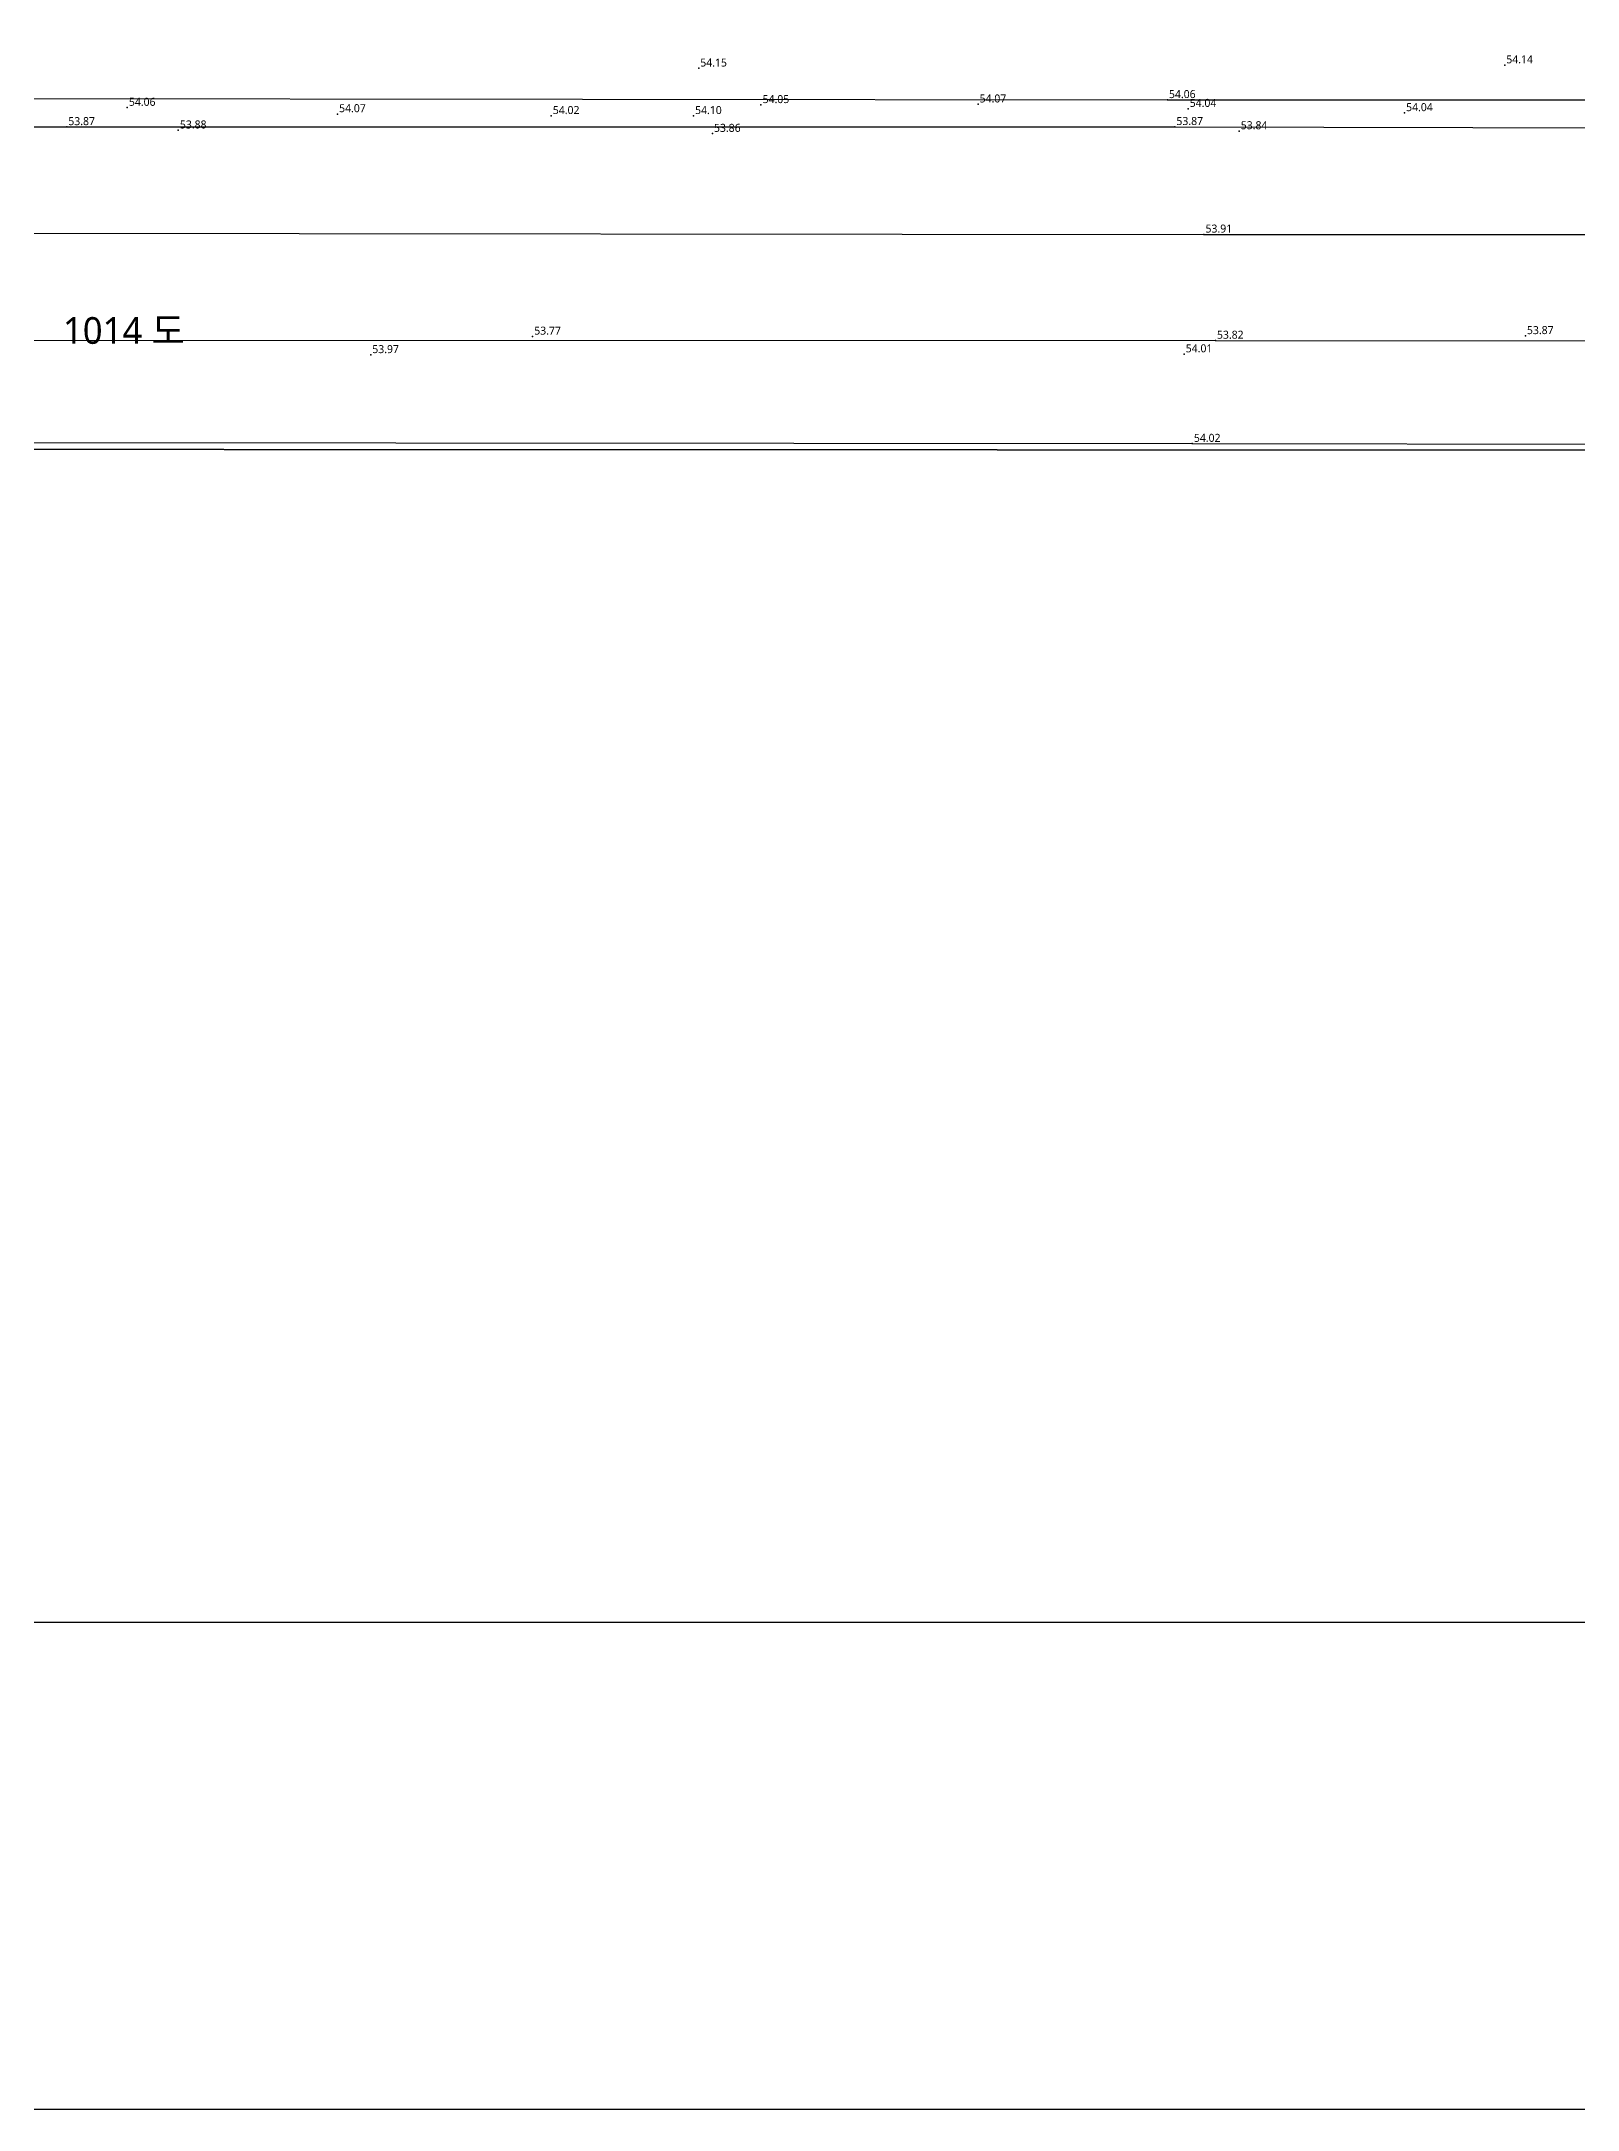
# Model space of a CAD drawing. Header units: millimetres. Extents: x 40342638 to 40753138, y 494620 to 782620.
# Drawn here: x 40584456 to 40642070, y 494620 to 572168 of the extents above; entities that cross this region are included whole.
import ezdxf

# ---------------------------------------------------------------- set-up
doc = ezdxf.new("R2010")
doc.units = ezdxf.units.MM
doc.header["$LTSCALE"] = 1000
doc.header["$MEASUREMENT"] = 0
doc.header["$PDSIZE"] = -10
doc.layers.get('Defpoints').update_dxf_attribs({"color": 161, "linetype": 'CONTINUOUS'})
for name, color, linetype in [('보도블럭', 141, 'CONTINUOUS'), ('아스팔트', 1, 'CONTINUOUS'), ('지반고', 7, 'CONTINUOUS'), ('지번', 1, 'CONTINUOUS'), ('지적선', 197, 'CONTINUOUS'), ('차선', 7, 'CONTINUOUS'), ('포인트', 7, 'CONTINUOUS')]:
    doc.layers.add(name, color=color, linetype=linetype)
doc.styles.add('나눔바른고딕', font='NanumBarunGothic.ttf')

msp = doc.modelspace()

# ---------------------------------------------------------------- linework, layer by layer
at = {"layer": 'Defpoints'}
msp.add_lwpolyline([(40753138, 494620), (40342638, 494620), (40342638, 782620), (40753138, 782620)], close=True, dxfattribs=at)
at = {"layer": 'Defpoints', "ltscale": 0.1}
msp.add_lwpolyline([(40705638, 512887), (40354638, 512887), (40354638, 763053), (40705638, 763053)], close=True, dxfattribs=at)
at = {"layer": '보도블럭'}
for p, q in [((40565144, 570043, 54048), (40626685, 569974, 54060)), ((40626685, 569974, 54060), (40660632, 569979, 54071)), ((40567748, 557140, 54029), (40627618, 557086, 54021)), ((40627618, 557086, 54021), (40683871, 556994, 54074))]:
    msp.add_line(p, q, dxfattribs=at)
at = {"layer": '아스팔트'}
for p, q in [((40532810, 568947, 53816), (40585407, 568959, 53872)), ((40585407, 568959, 53872), (40626963, 568965, 53870)), ((40626963, 568965, 53870), (40660720, 568884, 53863)), ((40568041, 560965, 53807), (40628485, 560952, 53822)), ((40628485, 560952, 53822), (40683074, 560917, 53818))]:
    msp.add_line(p, q, dxfattribs=at)
at = {"layer": '지적선', "flags": 128}
for points in [[(40428486, 512887), (40420321, 555308), (40426936, 555494), (40436700, 556094), (40449152, 557005), (40562301, 556873), (40678288, 556829), (40678248, 529780), (40678227, 512887)], [(40678288, 556829), (40562301, 556873), (40449152, 557005)]]:
    msp.add_lwpolyline(points, dxfattribs=at)
at = {"layer": '차선'}
for p, q in [((40577618, 564981, 53871), (40628055, 564932, 53910)), ((40628055, 564932, 53910), (40684282, 564914, 53911))]:
    msp.add_line(p, q, dxfattribs=at)
at = {"layer": '포인트'}
for p in [(40609107, 571158, 54148), (40639335, 571278, 54142), (40587679, 569685, 54055), (40595564, 569445, 54066), (40603578, 569376, 54019), (40608914, 569375, 54103), (40611444, 569787, 54053), (40619584, 569811, 54073), (40626685, 569974, 54060), (40627462, 569644, 54035), (40635579, 569484, 54037), (40585407, 568959, 53872), (40589592, 568836, 53876), (40609621, 568708, 53856), (40626963, 568965, 53870), (40629377, 568807, 53840), (40628055, 564932, 53910), (40602881, 561105, 53766), (40628485, 560952, 53822), (40640109, 561125, 53872), (40596807, 560413, 53971), (40627313, 560443, 54012), (40627618, 557086, 54021)]:
    msp.add_point(p, dxfattribs=at)

# ---------------------------------------------------------------- texts
at = {"layer": '지반고', "style": '나눔바른고딕'}
for s, p in [('54.14', (40639395, 571346, 54142)), ('54.15', (40609167, 571225, 54148)), ('54.06', (40587739, 569752, 54055)), ('54.05', (40611504, 569854, 54053)), ('54.07', (40619643, 569878, 54073)), ('54.06', (40626744, 570042, 54060)), ('54.04', (40627522, 569711, 54035)), ('53.87', (40585467, 569027, 53872)), ('53.88', (40589652, 568903, 53876)), ('54.07', (40595623, 569513, 54066)), ('54.02', (40603637, 569443, 54019)), ('54.10', (40608973, 569443, 54103)), ('53.87', (40627023, 569032, 53870)), ('54.04', (40635638, 569552, 54037)), ('53.86', (40609681, 568776, 53856)), ('53.84', (40629437, 568874, 53840)), ('53.91', (40628114, 564999, 53910)), ('53.77', (40602941, 561173, 53766)), ('53.87', (40640169, 561192, 53872)), ('53.97', (40596866, 560480, 53971)), ('54.01', (40627373, 560510, 54012)), ('53.82', (40628544, 561019, 53822)), ('54.02', (40627678, 557153, 54021))]:
    msp.add_text(s, height=300, dxfattribs=at).set_placement(p)
at = {"layer": '지번', "style": '나눔바른고딕'}
msp.add_text('1014 도', height=1000, dxfattribs=at).set_placement((40585263, 560828))

doc.saveas('drawing.dxf')
